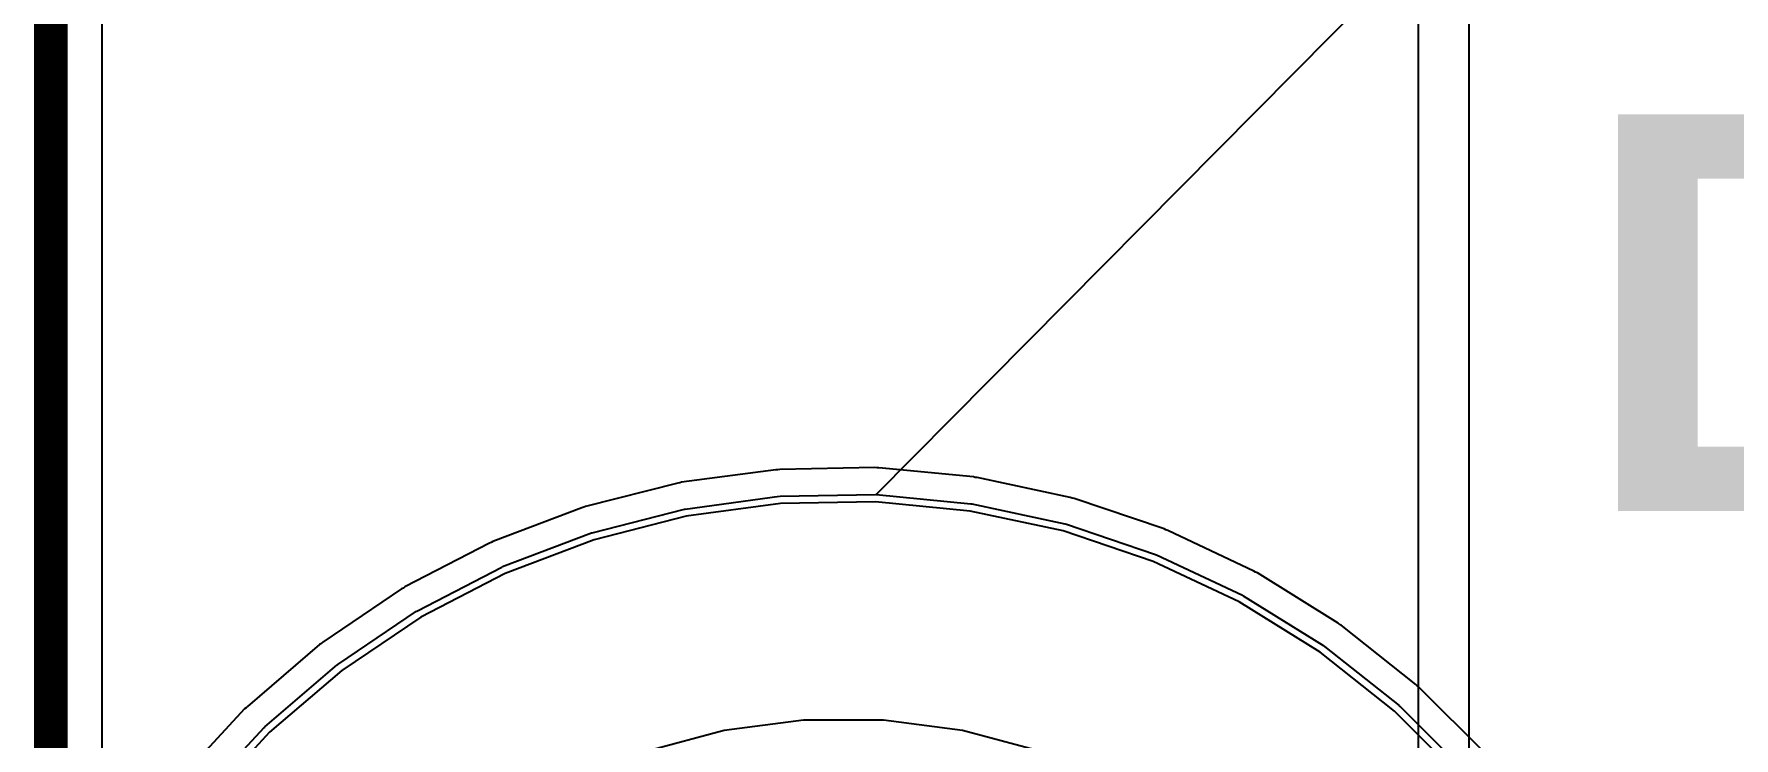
# Model space of a CAD drawing. Header units: inches. Extents: x -11 to 5379, y 0 to 5429.
# Drawn here: x -0.13 to 12.74, y 10.48 to 15.8 of the extents above; entities that cross this region are included whole.
import ezdxf

# ---------------------------------------------------------------- set-up
doc = ezdxf.new("R2010")
doc.units = ezdxf.units.IN
for name, color, linetype in [('Board Outline', 216, 'Continuous'), ('Bottom Layer', 5, 'Continuous'), ('Bottom Solder', 6, 'Continuous'), ('GND', 16, 'Continuous'), ('PWR', 76, 'Continuous'), ('Top Layer', 1, 'Continuous'), ('Top Overlay', 2, 'Continuous'), ('Top Solder', 216, 'Continuous')]:
    doc.layers.add(name, color=color, linetype=linetype)
doc.styles.add('Arial_Bold', font='', dxfattribs={"height": 0.2})
doc.styles.get('Arial_Bold').set_extended_font_data('Arial', bold=True)

msp = doc.modelspace()

# ---------------------------------------------------------------- linework, layer by layer
at = {"layer": 'Board Outline'}
msp.add_lwpolyline([(0, 0, 0.254, 0.254, 0), (0, 110, 0.254, 0.254, 0)], format="xyseb", dxfattribs=at)
at = {"layer": 'Bottom Layer'}
for p, q in [((0.388, 9.672), (0.388, 100.328)), ((5.489, 12.508), (4.775, 12.413)), ((5.504, 12.508), (5.489, 12.508)), ((5.518, 12.511), (5.504, 12.508)), ((6.238, 12.524), (5.518, 12.511)), ((6.253, 12.522), (6.238, 12.524)), ((6.268, 12.523), (6.253, 12.522)), ((6.984, 12.454), (6.268, 12.523)), ((4.746, 12.407), (4.048, 12.23)), ((4.761, 12.408), (4.746, 12.407)), ((4.775, 12.413), (4.761, 12.408)), ((6.998, 12.45), (6.984, 12.454)), ((7.013, 12.449), (6.998, 12.45)), ((7.717, 12.299), (7.013, 12.449)), ((4.048, 12.23), (4.035, 12.224)), ((5.523, 12.252), (4.81, 12.156)), ((6.243, 12.265), (5.523, 12.252)), ((6.959, 12.196), (6.243, 12.265)), ((7.731, 12.293), (7.717, 12.299)), ((7.746, 12.291), (7.731, 12.293)), ((8.428, 12.06), (7.746, 12.291)), ((4.02, 12.221), (3.347, 11.965)), ((4.035, 12.224), (4.02, 12.221)), ((4.81, 12.156), (4.112, 11.979)), ((7.663, 12.045), (6.959, 12.196)), ((4.112, 11.979), (3.439, 11.723)), ((8.345, 11.815), (7.663, 12.045)), ((8.441, 12.053), (8.428, 12.06)), ((8.455, 12.049), (8.441, 12.053)), ((9.107, 11.742), (8.455, 12.049)), ((3.32, 11.953), (2.681, 11.622)), ((3.334, 11.957), (3.32, 11.953)), ((3.347, 11.965), (3.334, 11.957)), ((3.439, 11.723), (2.8, 11.392)), ((8.996, 11.508), (8.345, 11.815)), ((9.119, 11.733), (9.107, 11.742)), ((9.133, 11.728), (9.119, 11.733)), ((9.744, 11.348), (9.133, 11.728)), ((2.655, 11.607), (2.058, 11.204)), ((2.669, 11.612), (2.655, 11.607)), ((2.681, 11.622), (2.669, 11.612)), ((9.608, 11.128), (8.996, 11.508)), ((2.8, 11.392), (2.203, 10.99)), ((9.755, 11.338), (9.744, 11.348)), ((9.768, 11.331), (9.755, 11.338)), ((10.332, 10.884), (9.768, 11.331)), ((2.058, 11.204), (2.048, 11.194)), ((2.035, 11.186), (1.488, 10.718)), ((2.048, 11.194), (2.035, 11.186)), ((10.172, 10.681), (9.608, 11.128)), ((2.203, 10.99), (1.656, 10.522)), ((10.342, 10.872), (10.332, 10.884)), ((10.355, 10.864), (10.342, 10.872)), ((10.864, 10.355), (10.355, 10.864)), ((1.466, 10.698), (0.977, 10.17)), ((1.479, 10.706), (1.466, 10.698)), ((1.488, 10.718), (1.479, 10.706)), ((10.681, 10.172), (10.172, 10.681)), ((1.656, 10.522), (1.167, 9.994))]:
    msp.add_line(p, q, dxfattribs=at)
at = {"layer": 'Bottom Solder'}
for p, q in [((6.245, 12.319), (5379.208, 5429.208)), ((4.802, 12.211), (5.516, 12.307)), ((5.516, 12.307), (5.519, 12.306)), ((5.519, 12.306), (5.522, 12.307)), ((5.522, 12.307), (6.242, 12.32)), ((6.242, 12.32), (6.245, 12.319)), ((6.245, 12.319), (6.248, 12.32)), ((6.248, 12.32), (6.965, 12.251)), ((6.965, 12.251), (6.967, 12.25)), ((6.967, 12.25), (6.971, 12.25)), ((6.971, 12.25), (7.675, 12.099)), ((4.098, 12.032), (4.796, 12.209)), ((4.796, 12.209), (4.799, 12.209)), ((4.799, 12.209), (4.802, 12.211)), ((7.675, 12.099), (7.677, 12.097)), ((7.677, 12.097), (7.681, 12.098)), ((7.681, 12.098), (8.363, 11.867)), ((3.419, 11.775), (4.092, 12.031)), ((4.092, 12.031), (4.096, 12.03)), ((4.096, 12.03), (4.098, 12.032)), ((8.363, 11.867), (8.365, 11.865)), ((8.365, 11.865), (8.369, 11.865)), ((8.369, 11.865), (9.02, 11.558)), ((2.775, 11.441), (3.414, 11.772)), ((3.414, 11.772), (3.417, 11.772)), ((3.417, 11.772), (3.419, 11.775)), ((9.02, 11.558), (9.022, 11.555)), ((9.022, 11.555), (9.025, 11.555)), ((9.025, 11.555), (9.637, 11.175)), ((2.172, 11.035), (2.769, 11.438)), ((2.769, 11.438), (2.772, 11.438)), ((2.772, 11.438), (2.775, 11.441)), ((9.637, 11.175), (9.639, 11.172)), ((9.639, 11.172), (9.642, 11.171)), ((9.642, 11.171), (10.206, 10.724)), ((1.62, 10.563), (2.167, 11.032)), ((2.167, 11.032), (2.17, 11.033)), ((2.17, 11.033), (2.172, 11.035)), ((10.206, 10.724), (10.207, 10.721)), ((10.207, 10.721), (10.211, 10.72)), ((10.211, 10.72), (10.72, 10.211)), ((1.126, 10.031), (1.616, 10.559)), ((1.616, 10.559), (1.619, 10.56)), ((1.619, 10.56), (1.62, 10.563))]:
    msp.add_line(p, q, dxfattribs=at)
at = {"layer": 'GND'}
for p, q in [((0.388, 0.388), (0.388, 109.612)), ((10.349, 106.045), (10.349, 7.62)), ((10.737, 8.008), (10.737, 40.887))]:
    msp.add_line(p, q, dxfattribs=at)
at = {"layer": 'PWR'}
for p, q in [((0.388, 0.388), (0.388, 41.293)), ((5.698, 10.614), (5.098, 10.535)), ((6.302, 10.614), (5.698, 10.614)), ((6.902, 10.535), (6.302, 10.614)), ((5.098, 10.535), (4.514, 10.379)), ((7.486, 10.379), (6.902, 10.535))]:
    msp.add_line(p, q, dxfattribs=at)
at = {"layer": 'Top Layer'}
for p, q in [((0.388, 9.672), (0.388, 100.328)), ((5.489, 12.508), (4.775, 12.413)), ((5.504, 12.508), (5.489, 12.508)), ((5.518, 12.511), (5.504, 12.508)), ((6.238, 12.524), (5.518, 12.511)), ((6.253, 12.522), (6.238, 12.524)), ((6.268, 12.523), (6.253, 12.522)), ((6.984, 12.454), (6.268, 12.523)), ((4.746, 12.407), (4.048, 12.23)), ((4.761, 12.408), (4.746, 12.407)), ((4.775, 12.413), (4.761, 12.408)), ((6.998, 12.45), (6.984, 12.454)), ((7.013, 12.449), (6.998, 12.45)), ((7.717, 12.299), (7.013, 12.449)), ((4.048, 12.23), (4.035, 12.224)), ((5.523, 12.252), (4.81, 12.156)), ((6.243, 12.265), (5.523, 12.252)), ((6.959, 12.196), (6.243, 12.265)), ((7.731, 12.293), (7.717, 12.299)), ((7.746, 12.291), (7.731, 12.293)), ((8.428, 12.06), (7.746, 12.291)), ((4.02, 12.221), (3.347, 11.965)), ((4.035, 12.224), (4.02, 12.221)), ((4.81, 12.156), (4.112, 11.979)), ((7.663, 12.045), (6.959, 12.196)), ((4.112, 11.979), (3.439, 11.723)), ((8.345, 11.815), (7.663, 12.045)), ((8.441, 12.053), (8.428, 12.06)), ((8.455, 12.049), (8.441, 12.053)), ((9.107, 11.742), (8.455, 12.049)), ((3.32, 11.953), (2.681, 11.622)), ((3.334, 11.957), (3.32, 11.953)), ((3.347, 11.965), (3.334, 11.957)), ((3.439, 11.723), (2.8, 11.392)), ((8.996, 11.508), (8.345, 11.815)), ((9.119, 11.733), (9.107, 11.742)), ((9.133, 11.728), (9.119, 11.733)), ((9.744, 11.348), (9.133, 11.728)), ((2.655, 11.607), (2.058, 11.204)), ((2.669, 11.612), (2.655, 11.607)), ((2.681, 11.622), (2.669, 11.612)), ((9.608, 11.128), (8.996, 11.508)), ((2.8, 11.392), (2.203, 10.99)), ((9.755, 11.338), (9.744, 11.348)), ((9.768, 11.331), (9.755, 11.338)), ((10.332, 10.884), (9.768, 11.331)), ((2.058, 11.204), (2.048, 11.194)), ((2.035, 11.186), (1.488, 10.718)), ((2.048, 11.194), (2.035, 11.186)), ((10.172, 10.681), (9.608, 11.128)), ((2.203, 10.99), (1.656, 10.522)), ((10.342, 10.872), (10.332, 10.884)), ((10.355, 10.864), (10.342, 10.872)), ((10.864, 10.355), (10.355, 10.864)), ((1.466, 10.698), (0.977, 10.17)), ((1.479, 10.706), (1.466, 10.698)), ((1.488, 10.718), (1.479, 10.706)), ((10.681, 10.172), (10.172, 10.681)), ((1.656, 10.522), (1.167, 9.994))]:
    msp.add_line(p, q, dxfattribs=at)
at = {"layer": 'Top Solder'}
for p, q in [((6.245, 12.319), (5379.208, 5429.208)), ((4.802, 12.211), (5.516, 12.307)), ((5.516, 12.307), (5.519, 12.306)), ((5.519, 12.306), (5.522, 12.307)), ((5.522, 12.307), (6.242, 12.32)), ((6.242, 12.32), (6.245, 12.319)), ((6.245, 12.319), (6.248, 12.32)), ((6.248, 12.32), (6.965, 12.251)), ((6.965, 12.251), (6.967, 12.25)), ((6.967, 12.25), (6.971, 12.25)), ((6.971, 12.25), (7.675, 12.099)), ((4.098, 12.032), (4.796, 12.209)), ((4.796, 12.209), (4.799, 12.209)), ((4.799, 12.209), (4.802, 12.211)), ((7.675, 12.099), (7.677, 12.097)), ((7.677, 12.097), (7.681, 12.098)), ((7.681, 12.098), (8.363, 11.867)), ((3.419, 11.775), (4.092, 12.031)), ((4.092, 12.031), (4.096, 12.03)), ((4.096, 12.03), (4.098, 12.032)), ((8.363, 11.867), (8.365, 11.865)), ((8.365, 11.865), (8.369, 11.865)), ((8.369, 11.865), (9.02, 11.558)), ((2.775, 11.441), (3.414, 11.772)), ((3.414, 11.772), (3.417, 11.772)), ((3.417, 11.772), (3.419, 11.775)), ((9.02, 11.558), (9.022, 11.555)), ((9.022, 11.555), (9.025, 11.555)), ((9.025, 11.555), (9.637, 11.175)), ((2.172, 11.035), (2.769, 11.438)), ((2.769, 11.438), (2.772, 11.438)), ((2.772, 11.438), (2.775, 11.441)), ((9.637, 11.175), (9.639, 11.172)), ((9.639, 11.172), (9.642, 11.171)), ((9.642, 11.171), (10.206, 10.724)), ((1.62, 10.563), (2.167, 11.032)), ((2.167, 11.032), (2.17, 11.033)), ((2.17, 11.033), (2.172, 11.035)), ((10.206, 10.724), (10.207, 10.721)), ((10.207, 10.721), (10.211, 10.72)), ((10.211, 10.72), (10.72, 10.211)), ((1.126, 10.031), (1.616, 10.559)), ((1.616, 10.559), (1.619, 10.56)), ((1.619, 10.56), (1.62, 10.563))]:
    msp.add_line(p, q, dxfattribs=at)

# ---------------------------------------------------------------- texts
at = {"layer": 'Top Overlay', "style": 'Arial_Bold'}
msp.add_text('DIGITAL IOs', height=3, dxfattribs=at).set_placement((11.582, 12.197))

doc.saveas('drawing.dxf')
